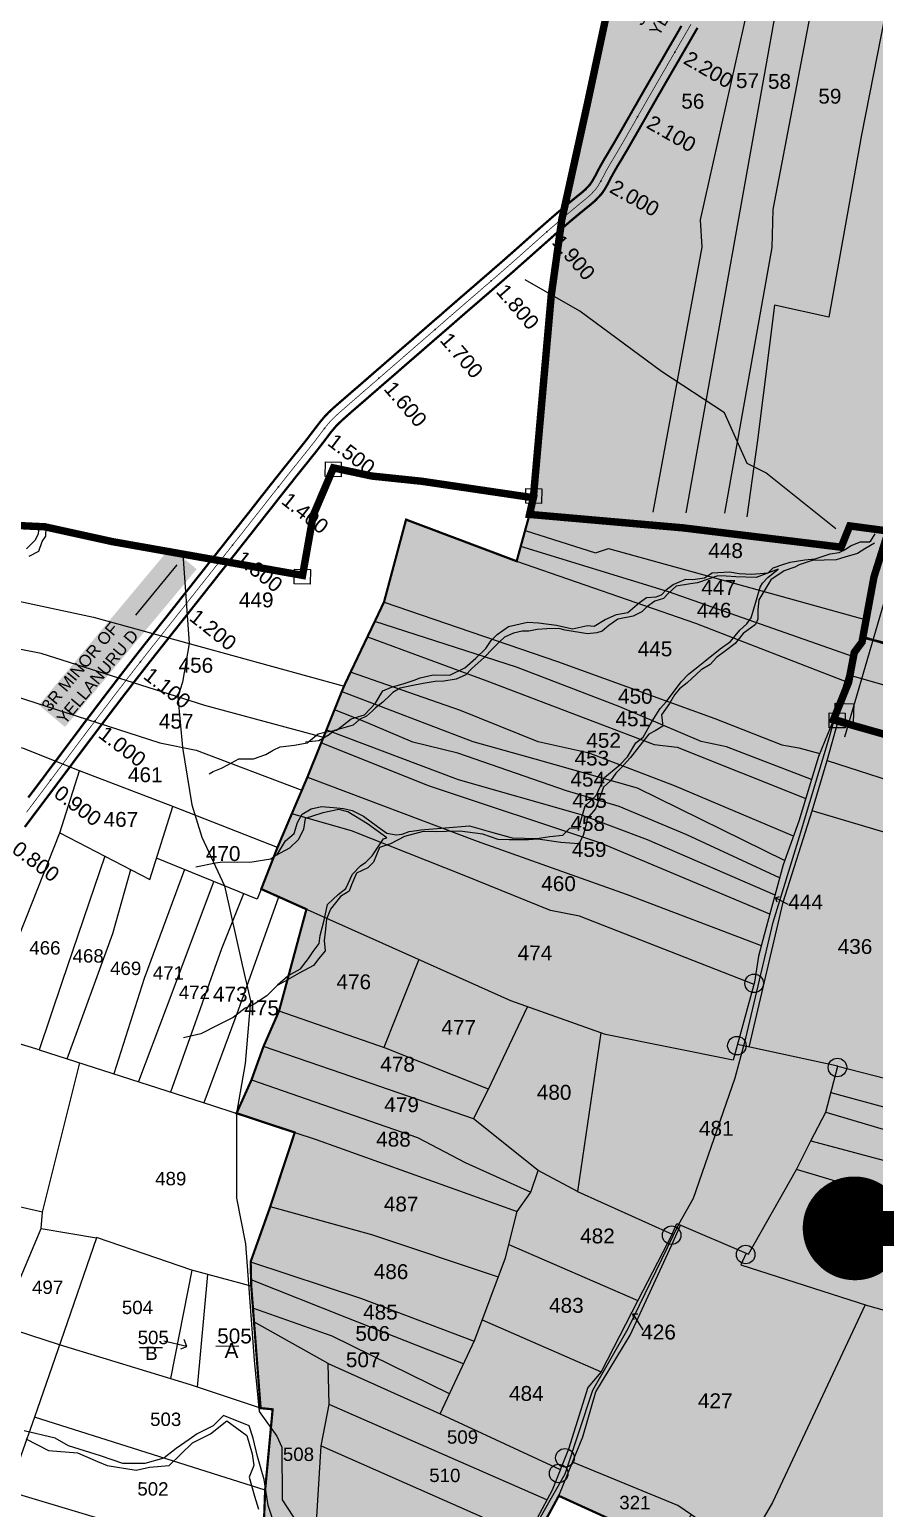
# Model space of a CAD drawing. Header units: inches. Extents: x 177544 to 239871, y 1610424 to 1630335.
# Drawn here: x 188777 to 189915, y 1622571 to 1624561 of the extents above; entities that cross this region are included whole.
import ezdxf
from ezdxf.enums import TextEntityAlignment as Align

# ---------------------------------------------------------------- set-up
doc = ezdxf.new("R2010")
doc.units = ezdxf.units.IN
doc.header["$MEASUREMENT"] = 0
doc.linetypes.add('DASHED2', pattern=[0.375, 0.25, -0.125])
doc.linetypes.add('HIDDEN2', pattern=[0.1875, 0.125, -0.0625])
for name, color, linetype in [('BOUNDRY STONES', 240, 'Continuous'), ('CANAL1', 7, 'Continuous'), ('CSMark', 72, 'Continuous'), ('PAPER SIZE', 5, 'Continuous'), ('PLOT', 7, 'Continuous'), ('PLOT NO', 7, 'Continuous'), ('PLOTS NO', 7, 'Continuous'), ('ROAD', 1, 'Continuous'), ('ROADS', 1, 'Continuous'), ('STREAMS', 4, 'Continuous'), ('STRUCTURE', 5, 'Continuous'), ('text2', 7, 'Continuous'), ('VILLAGE BOUNDARY STONES', 1, 'Continuous'), ('VILLAGE BOUNDRY', 5, 'Continuous'), ('wua1', 3, 'Continuous')]:
    doc.layers.add(name, color=color, linetype=linetype)
doc.styles.add('FONT1', font='Arial')
doc.styles.get("Standard").update_dxf_attribs({"font": 'arial.ttf'})
doc.dimstyles.get("Standard").update_dxf_attribs({"dimtxt": 0.18, "dimasz": 0.18, "dimexe": 0.18, "dimexo": 0.0625, "dimgap": 0.09, "dimtad": 0, "dimtih": 1, "dimtoh": 1, "dimdec": 4, "dimzin": 0, "dimdsep": 46, "dimtxsty": 'Standard', "dimcen": 0.09, "dimadec": 0, "dimazin": 0, "dimtfac": 1, "dimtdec": 4, "dimtofl": 0, "dimtmove": 0, "dimatfit": 3, "dimfxl": 1, "dimtolj": 1, "dimtzin": 0, "dimarcsym": 0})

msp = doc.modelspace()

# ---------------------------------------------------------------- hatches: boundary and pattern name
at = {"layer": 'PLOTS NO', "true_color": 0x58ba48}
h = msp.add_hatch(dxfattribs=at)
h.set_pattern_fill('ANSI31', color=85)
h.set_pattern_definition([(45, (0, 0), (-0.088388347648, 0.088388347648), [])])
h.paths.add_polyline_path([(190391.4, 1623454), (190337.9, 1623491.8), (190183.3, 1623550.9), (190113.2, 1623567.6), (189984.5, 1623598.6), (189860.6, 1623634.8), (189876.8, 1623685.7), (189886.8, 1623720), (189897.8, 1623743.4), (189964.3, 1623727.5), (190048, 1623706.2), (190109.4, 1623687.3), (190173.6, 1623669.1), (190229.2, 1623652.4), (190273.3, 1623641.4), (190320.7, 1623628.7), (190350.2, 1623728), (190359.6, 1623762.5), (190366.7, 1623816.3), (190379.6, 1623882.9), (190393.3, 1623942.9), (190405.4, 1624045.5), (190458.9, 1624393.8), (190406.4, 1624405.2), (190360.3, 1624413.9), (190312, 1624421.2), (190246.6, 1624429), (190167.8, 1624441.1), (190105, 1624450.6), (190075.6, 1624452), (190104.7, 1624608.8), (190129.4, 1624734.6), (190130.5, 1624800.4), (190147.7, 1624884.2), (190167.1, 1625001.4), (190172.8, 1625048.9), (190190.5, 1625155.6), (190047.7, 1625174.5), (190038.6, 1625299.9), (190038.6, 1625335.5), (190032.3, 1625346.7), (190040.2, 1625414.3), (190042.1, 1625541.5), (190328, 1625509), (190333.4, 1625532.5), (190350.6, 1625665.3), (190372.4, 1625755.5), (190409.8, 1625873.9), (190327.8, 1625890.3), (190332.6, 1625932.1), (190295.2, 1626035), (190248.7, 1626101.9), (190316, 1626096.2), (190674.6, 1626069.1), (190700.2, 1626182.1), (190721.2, 1626163.4), (190736.9, 1626099.4), (190731.9, 1626041.9), (190732.5, 1625945.9), (190770.1, 1625910.2), (190796.2, 1625861.8), (190804, 1625810), (190833.1, 1625785), (190831.7, 1625745.6), (190822.9, 1625691.1), (190819.4, 1625672.2), (190882.5, 1625633.9), (190930.2, 1625605.9), (190974.5, 1625546.9), (191012.4, 1625509), (191031.9, 1625458.7), (191033.9, 1625422.1), (191065.8, 1625362.3), (191322.2, 1625324.9), (191295.6, 1625181.8), (191278.4, 1625096.7), (191230.5, 1624728.3), (191213.6, 1624636.2), (191198.1, 1624561.9), (191186.3, 1624500.5), (191165.2, 1624347.6), (191144, 1624112.9), (191141.8, 1624030.8), (191143.4, 1623937.7), (191023, 1623963), (190906, 1624007.2), (190875.2, 1624018.8), (190869.3, 1624102.9), (190882.5, 1624163.2), (190894.2, 1624381.3), (190906.3, 1624460.1), (191016.6, 1624450.9), (191024.7, 1624512.6), (191028.5, 1624530.8), (191033, 1624569.6), (191038.2, 1624591.2), (191039.8, 1624607.8), (191060.2, 1624746.7), (191075.9, 1624800.7), (191080.5, 1624821.2), (191096.2, 1624959.4), (191126.3, 1625114.8), (191013.6, 1625125.8), (191018.6, 1625177.4), (190818.8, 1625204.9), (190829.7, 1625281), (190836.2, 1625328.6), (190743.4, 1625339.2), (190734.7, 1625301.7), (190671.3, 1625314.3), (190658, 1625266.8), (190636.8, 1625144.3), (190710.6, 1625141.3), (190698, 1625037.8), (190658.1, 1625042.1), (190647, 1624992.7), (190604.4, 1624993.3), (190603.5, 1624939.9), (190602, 1624923.7), (190596, 1624814.2), (190590.7, 1624674.6), (190590.8, 1624598.7), (190581.3, 1624543.9), (190579.7, 1624375), (190572.1, 1624136.7), (190560.2, 1623868.4), (190555.5, 1623791.9), (190550.8, 1623737.7), (190544.4, 1623717.1), (190519.4, 1623658.1), (190437.9, 1623599.6), (190431.1, 1623581), (190427.1, 1623532.3), (190419.1, 1623451)])
at = {"layer": 'PLOTS NO', "true_color": 0xf7abae}
h = msp.add_hatch(dxfattribs=at)
h.set_pattern_fill('ANSI31', color=241)
h.set_pattern_definition([(45, (0, 0), (-0.088388347648, 0.088388347648), [])])
h.paths.add_polyline_path([(190320.7, 1623628.7), (190273.3, 1623641.4), (190229.2, 1623652.4), (190173.6, 1623669.1), (190109.4, 1623687.3), (190048, 1623706.2), (189963.5, 1623724.5), (189899.2, 1623744), (189914, 1623824.8), (189933.5, 1623886.5), (189881.4, 1623893.4), (189869.8, 1623864.8), (189656.7, 1623890.8), (189450.2, 1623908.9), (189455.3, 1623931.3), (189479.3, 1624202.7), (189498.7, 1624324.1), (189568.6, 1624650.9), (189343.4, 1624710.7), (189211, 1624764.5), (189211.5, 1624789.6), (189252.6, 1625028.9), (189281.8, 1625173.8), (189299.7, 1625343.3), (189332.9, 1625365.5), (189340.3, 1625368.6), (189347.6, 1625371.6), (189366.1, 1625383.8), (189403.8, 1625399.9), (189424.9, 1625399.7), (189440.4, 1625399.3), (189483.8, 1625396.2), (189541.9, 1625395.1), (189566.7, 1625396.7), (189583.3, 1625658.3), (189592.3, 1625825.6), (189729.8, 1625816.6), (189928.9, 1625802.9), (190062.4, 1625793.9), (190057.8, 1625772.3), (190056.6, 1625727.4), (190042.1, 1625541.5), (190040.2, 1625414.3), (190032.3, 1625346.7), (190038.6, 1625335.5), (190038.6, 1625299.9), (190047.7, 1625174.5), (190190.5, 1625155.6), (190172.8, 1625048.9), (190167.1, 1625001.4), (190147.7, 1624884.2), (190130.5, 1624800.4), (190129.4, 1624734.6), (190104.7, 1624608.8), (190075.6, 1624452), (190105, 1624450.6), (190167.8, 1624441.1), (190246.6, 1624429), (190306.9, 1624418.4), (190360.3, 1624413.9), (190406.4, 1624405.2), (190458.9, 1624393.8), (190405.4, 1624045.5), (190393.3, 1623942.9), (190379.6, 1623882.9), (190366.7, 1623816.3), (190359.6, 1623762.5), (190350.2, 1623728)])
at = {"layer": 'PLOTS NO', "true_color": 0xc7c8ca}
h = msp.add_hatch(color=9, dxfattribs=at)
h.dxf.hatch_style = 1
h.paths.add_polyline_path([(189091.8, 1622533.1), (189094.1, 1622595.9), (189104.2, 1622704.7), (189088, 1622706.3), (189079.1, 1622822.3), (189077.7, 1622840.8), (189075.4, 1622870.3), (189075.2, 1622878.8), (189074.6, 1622903.3), (189101, 1622977.4), (189134, 1623077.2), (189055.6, 1623103.1), (189075.7, 1623147.9), (189091.9, 1623192.9), (189112.8, 1623240.6), (189124.2, 1623282.8), (189149.7, 1623377.6), (189112.4, 1623394.3), (189088.9, 1623404.8), (189110.7, 1623460.7), (189129.9, 1623505.8), (189143.6, 1623537.9), (189151.1, 1623555.5), (189169.6, 1623601.5), (189172.1, 1623607.6), (189176.7, 1623619), (189187.5, 1623646.1), (189197.4, 1623670.7), (189200.4, 1623678), (189209.1, 1623696.4), (189231.8, 1623744), (189241.8, 1623764.9), (189254.2, 1623791), (189283.9, 1623901.9), (189432.8, 1623845.9), (189444.2, 1623887.3), (189450.2, 1623908.9), (189656.7, 1623890.8), (189869.8, 1623864.8), (189881.4, 1623893.4), (189933.5, 1623886.5), (189914, 1623824.8), (189899.2, 1623744), (189887.5, 1623723.2), (189861.1, 1623636.6), (189964.1, 1623602.8), (190184.3, 1623550.9), (190338.7, 1623492.9), (190391.4, 1623454), (190376.2, 1623355.8), (190363.9, 1623319.6), (190349.9, 1623278.6), (190317.9, 1623184.7), (190302, 1623138.3), (190290.9, 1623089.9), (190289.2, 1623075.2), (190368.9, 1623060), (190343, 1623018.9), (190318.9, 1622973), (190299.3, 1622940.3), (190269.2, 1622890.1), (190247.6, 1622854.5), (190209.1, 1622791.1), (190192.7, 1622764.1), (190101, 1622790.4), (190075.5, 1622796.5), (190066.5, 1622772.9), (190007.4, 1622678.3), (189963, 1622601), (189926.9, 1622545.7), (189860.5, 1622529.7), (189796.9, 1622531.5), (189739.4, 1622513.9), (189853, 1622448.4), (189968.9, 1622388.8), (189957.6, 1622357.9), (189958.6, 1622339.5), (189778.2, 1622374.4), (189597.3, 1622404.8), (189573.1, 1622360.7), (189561.2, 1622337.7), (189541.1, 1622343), (189632.8, 1622523.1), (189489.6, 1622588.3), (189414.3, 1622449.4), (189398.8, 1622460.9), (189341.7, 1622478.8), (189287.9, 1622491.4), (189267.1, 1622495.4), (189201, 1622508.4), (189188.2, 1622510.9), (189161.1, 1622516.2)])
at = {"layer": 'text2'}
h = msp.add_hatch(dxfattribs=at)
h.set_pattern_fill('ANSI31', color=5)
h.set_pattern_definition([(45, (-975.58053, 10269.60467), (-0.088388347648, 0.088388347648), [])])
edge = h.paths.add_edge_path()
edge.add_arc((189887.9, 1622948.2), 69.1, 0, 360)
h.paths.add_polyline_path([(189809.2, 1622917.2), (189966.5, 1622917.2), (189966.5, 1622979.2), (189809.2, 1622979.2)], flags=9)

# ---------------------------------------------------------------- linework, layer by layer
at = {"layer": 'BOUNDRY STONES'}
for points in [[(189175.2, 1623979.7), (189196.6, 1623979.4), (189196.3, 1623959.5), (189174.9, 1623959.8)], [(189445.3, 1623943.7), (189466.8, 1623943.4), (189466.5, 1623923.6), (189445, 1623923.9)], [(189133.6, 1623835.1), (189155.1, 1623834.8), (189154.8, 1623815), (189133.4, 1623815.3)], [(189853.8, 1623641.7), (189875.3, 1623641.4), (189875, 1623621.5), (189853.6, 1623621.9)]]:
    msp.add_lwpolyline(points, close=True, dxfattribs=at)
for centre in [(189752.6, 1623277.9), (189729.4, 1623194), (189864.8, 1623164.7), (189641.5, 1622939), (189741.2, 1622913), (189497.8, 1622639.4), (189489.4, 1622618.3)]:
    msp.add_circle(centre, 12.5, dxfattribs=at)
at = {"layer": 'CANAL1', "color": 6, "linetype": 'ByBlock', "ltscale": 2, "const_width": 3}
for points in [[(188770.4, 1623488.3), (188775.6, 1623495.1), (188780.7, 1623502), (188785.9, 1623508.9), (188791.1, 1623515.8), (188796.3, 1623522.7), (188801.5, 1623529.6), (188806.7, 1623536.5), (188811.9, 1623543.4), (188817, 1623550.3), (188820.5, 1623555), (188827.4, 1623564.1), (188832.6, 1623571), (188837.7, 1623578), (188842.9, 1623584.9), (188848.1, 1623591.8), (188853.3, 1623598.7), (188858.4, 1623605.5), (188863.6, 1623612.4), (188868.8, 1623619.3), (188874, 1623626.2), (188880.6, 1623634.9), (188884.4, 1623639.9), (188889.6, 1623646.8), (188894.9, 1623653.6), (188900.1, 1623660.5), (188905.3, 1623667.3), (188910.6, 1623674.1), (188915.8, 1623681), (188921.1, 1623687.8), (188926.4, 1623694.6), (188931.7, 1623701.4), (188937, 1623708.2), (188941.5, 1623713.9), (188947.6, 1623721.7), (188953, 1623728.5), (188958.3, 1623735.2), (188963.7, 1623742), (188969, 1623748.8), (188974.4, 1623755.5), (188979.7, 1623762.3), (188985.1, 1623769), (188988, 1623772.7), (188995.8, 1623782.6), (189001.2, 1623789.4), (189006.5, 1623796.1), (189011.9, 1623802.9), (189017.2, 1623809.7), (189022.6, 1623816.4), (189027.9, 1623823.2), (189034.5, 1623831.6), (189038.6, 1623836.7), (189044, 1623843.5), (189049.3, 1623850.3), (189054.7, 1623857), (189060, 1623863.8), (189065.4, 1623870.6), (189070.7, 1623877.3), (189076.1, 1623884.1), (189081, 1623890.4), (189086.8, 1623897.7), (189092.1, 1623904.5), (189097.4, 1623911.3), (189102.8, 1623918), (189108.1, 1623924.8), (189113.4, 1623931.6), (189118.8, 1623938.4), (189124.1, 1623945.1), (189129.5, 1623951.8), (189134.8, 1623958.6), (189140.2, 1623965.3), (189143, 1623968.8), (189151, 1623978.7), (189156.4, 1623985.5), (189161.9, 1623992.3), (189167.2, 1623999.1), (189174.2, 1624008.2), (189177.8, 1624013), (189182.8, 1624019.6), (189189.2, 1624027.2), (189193.5, 1624031.6), (189199.5, 1624037.2), (189206.5, 1624043.4), (189212.3, 1624048.5), (189218.8, 1624054.1), (189225.3, 1624059.7), (189231.9, 1624065.4), (189238.4, 1624071.1), (189244.9, 1624076.7), (189251.4, 1624082.4), (189257.9, 1624088), (189263.1, 1624092.5), (189271, 1624099.3), (189277.5, 1624105), (189284, 1624110.7), (189290.5, 1624116.3), (189297.1, 1624122), (189303.6, 1624127.6), (189310.1, 1624133.3), (189319.8, 1624141.7), (189323.1, 1624144.6), (189329.6, 1624150.2), (189336.2, 1624155.9), (189342.7, 1624161.5), (189349.2, 1624167.2), (189355.7, 1624172.9), (189362.2, 1624178.5), (189368.7, 1624184.2), (189376.4, 1624190.8), (189381.8, 1624195.4), (189388.3, 1624201.1), (189394.9, 1624206.7), (189401.4, 1624212.4), (189407.9, 1624218), (189414.5, 1624223.7), (189421, 1624229.4), (189427.5, 1624235), (189433.1, 1624240), (189440.4, 1624246.5), (189446.9, 1624252.2), (189453.3, 1624257.9), (189459.7, 1624263.6), (189466.1, 1624269.3), (189472.6, 1624275), (189479, 1624280.7), (189485.4, 1624286.4), (189491.9, 1624292), (189498.4, 1624297.6), (189504.9, 1624303.2), (189511.5, 1624308.7), (189518.1, 1624314.2), (189527.2, 1624321.6), (189531.7, 1624325.2), (189538.8, 1624331.3), (189547, 1624340), (189551.4, 1624346.3), (189556, 1624354.4), (189560.5, 1624363.3), (189564, 1624369.6), (189568.2, 1624376.9), (189572.8, 1624384.5), (189577.1, 1624391.7), (189581.5, 1624399.1), (189585.8, 1624406.6), (189590.1, 1624414.1), (189594.5, 1624421.6), (189598.7, 1624429.1), (189603, 1624436.6), (189607.3, 1624444.1), (189610.4, 1624449.6), (189615.9, 1624459.1), (189620.2, 1624466.6), (189624.5, 1624474.1), (189628.8, 1624481.5), (189633.1, 1624489), (189637.4, 1624496.4), (189641.7, 1624503.9), (189646.1, 1624511.4), (189650.4, 1624518.8), (189654.7, 1624526.3), (189660.4, 1624536.1), (189663.4, 1624541.2), (189667.7, 1624548.7), (189672, 1624556.1), (189676.4, 1624563.6)], [(188775.1, 1623527.9), (188780.3, 1623534.7), (188785.5, 1623541.6), (188790.7, 1623548.5), (188795.9, 1623555.4), (188801, 1623562.3), (188804.5, 1623567), (188811.4, 1623576.1), (188816.6, 1623583), (188821.7, 1623589.9), (188826.9, 1623596.8), (188832.1, 1623603.8), (188837.3, 1623610.7), (188842.5, 1623617.6), (188847.6, 1623624.5), (188852.8, 1623631.4), (188858.1, 1623638.3), (188864.6, 1623646.9), (188868.5, 1623652), (188873.7, 1623658.9), (188879, 1623665.8), (188884.2, 1623672.6), (188889.5, 1623679.5), (188894.7, 1623686.3), (188900, 1623693.2), (188905.3, 1623700), (188910.6, 1623706.9), (188915.9, 1623713.7), (188921.2, 1623720.5), (188925.8, 1623726.3), (188931.9, 1623734.1), (188937.3, 1623740.9), (188942.6, 1623747.6), (188948, 1623754.4), (188953.3, 1623761.2), (188958.7, 1623767.9), (188964.1, 1623774.7), (188969.4, 1623781.5), (188972.3, 1623785.1), (188980.1, 1623795), (188985.5, 1623801.8), (188990.8, 1623808.5), (188996.2, 1623815.3), (189001.5, 1623822.1), (189006.9, 1623828.8), (189012.2, 1623835.6), (189018.8, 1623844), (189022.9, 1623849.1), (189028.3, 1623855.9), (189033.6, 1623862.7), (189039, 1623869.4), (189044.3, 1623876.2), (189049.7, 1623883), (189055, 1623889.7), (189060.4, 1623896.5), (189065.3, 1623902.8), (189071.1, 1623910), (189076.4, 1623916.8), (189081.7, 1623923.6), (189087, 1623930.4), (189092.4, 1623937.2), (189097.7, 1623944), (189103.1, 1623950.8), (189108.4, 1623957.5), (189113.8, 1623964.3), (189119.2, 1623971.1), (189124.6, 1623977.8), (189127.4, 1623981.3), (189135.4, 1623991.3), (189140.8, 1623998), (189146.2, 1624004.7), (189151.4, 1624011.4), (189158.2, 1624020.3), (189161.8, 1624025), (189167.2, 1624032.1), (189174.3, 1624040.6), (189179.4, 1624045.9), (189186, 1624052.1), (189193.3, 1624058.5), (189199.2, 1624063.6), (189205.7, 1624069.2), (189212.2, 1624074.9), (189218.8, 1624080.5), (189225.3, 1624086.2), (189231.8, 1624091.8), (189238.3, 1624097.5), (189244.8, 1624103.1), (189250, 1624107.6), (189257.9, 1624114.5), (189264.4, 1624120.1), (189270.9, 1624125.8), (189277.4, 1624131.4), (189284, 1624137.1), (189290.5, 1624142.7), (189297, 1624148.4), (189306.7, 1624156.8), (189310, 1624159.7), (189316.5, 1624165.3), (189323, 1624171), (189329.6, 1624176.6), (189336.1, 1624182.3), (189342.6, 1624188), (189349.1, 1624193.6), (189355.6, 1624199.3), (189363.3, 1624205.9), (189368.7, 1624210.6), (189375.3, 1624216.2), (189381.8, 1624221.9), (189388.3, 1624227.5), (189394.8, 1624233.1), (189401.3, 1624238.8), (189407.8, 1624244.4), (189414.3, 1624250.1), (189419.9, 1624255), (189427.2, 1624261.4), (189433.6, 1624267.1), (189440, 1624272.8), (189446.4, 1624278.5), (189452.9, 1624284.3), (189459.3, 1624290), (189465.8, 1624295.7), (189472.3, 1624301.4), (189478.8, 1624307.1), (189485.4, 1624312.8), (189492, 1624318.4), (189498.7, 1624324.1), (189505.4, 1624329.7), (189514.6, 1624337.2), (189518.9, 1624340.6), (189525, 1624345.8), (189531.4, 1624352.6), (189534.4, 1624357), (189538.4, 1624363.9), (189542.9, 1624372.7), (189546.6, 1624379.4), (189551, 1624387.1), (189555.6, 1624394.7), (189559.8, 1624401.8), (189564.2, 1624409.2), (189568.5, 1624416.7), (189572.8, 1624424.1), (189577.1, 1624431.6), (189581.4, 1624439.1), (189585.7, 1624446.6), (189589.9, 1624454.1), (189593.1, 1624459.5), (189598.5, 1624469.1), (189602.8, 1624476.6), (189607.1, 1624484), (189611.4, 1624491.5), (189615.8, 1624499), (189620.1, 1624506.5), (189624.4, 1624513.9), (189628.8, 1624521.4), (189633.1, 1624528.9), (189637.4, 1624536.3), (189643.1, 1624546.1), (189646.1, 1624551.2), (189650.4, 1624558.7), (189654.7, 1624566.2)]]:
    msp.add_lwpolyline(points, dxfattribs=at)
at = {"layer": 'CANAL1', "color": 1, "linetype": 'HIDDEN2', "ltscale": 2, "const_width": 1}
msp.add_lwpolyline([(188772.8, 1623508.1), (188777.9, 1623514.9), (188783.1, 1623521.8), (188788.3, 1623528.7), (188793.5, 1623535.6), (188798.7, 1623542.5), (188803.9, 1623549.4), (188809, 1623556.3), (188812.5, 1623561), (188819.4, 1623570.1), (188824.6, 1623577), (188829.7, 1623583.9), (188834.9, 1623590.9), (188840.1, 1623597.8), (188845.3, 1623604.7), (188850.5, 1623611.6), (188855.6, 1623618.4), (188860.8, 1623625.3), (188866, 1623632.2), (188872.6, 1623640.9), (188876.5, 1623646), (188881.7, 1623652.8), (188886.9, 1623659.7), (188892.2, 1623666.6), (188897.4, 1623673.4), (188902.7, 1623680.2), (188907.9, 1623687.1), (188913.2, 1623693.9), (188918.5, 1623700.7), (188923.8, 1623707.5), (188929.1, 1623714.3), (188933.6, 1623720.1), (188939.8, 1623727.9), (188945.1, 1623734.7), (188950.5, 1623741.4), (188955.8, 1623748.2), (188961.2, 1623755), (188966.5, 1623761.7), (188971.9, 1623768.5), (188977.2, 1623775.3), (188980.2, 1623778.9), (188988, 1623788.8), (188993.3, 1623795.6), (188998.7, 1623802.3), (189004, 1623809.1), (189009.4, 1623815.9), (189014.7, 1623822.6), (189020.1, 1623829.4), (189026.7, 1623837.8), (189030.8, 1623842.9), (189036.1, 1623849.7), (189041.5, 1623856.5), (189046.8, 1623863.2), (189052.2, 1623870), (189057.5, 1623876.8), (189062.9, 1623883.5), (189068.2, 1623890.3), (189073.2, 1623896.6), (189078.9, 1623903.9), (189084.2, 1623910.6), (189089.6, 1623917.4), (189094.9, 1623924.2), (189100.2, 1623931), (189105.6, 1623937.8), (189110.9, 1623944.6), (189116.3, 1623951.3), (189121.6, 1623958.1), (189127, 1623964.8), (189132.4, 1623971.6), (189135.2, 1623975), (189143.2, 1623985), (189148.6, 1623991.7), (189154, 1623998.5), (189159.3, 1624005.2), (189166.2, 1624014.2), (189169.8, 1624019), (189175, 1624025.9), (189181.7, 1624033.9), (189186.5, 1624038.8), (189192.8, 1624044.7), (189199.9, 1624050.9), (189205.8, 1624056), (189212.3, 1624061.7), (189218.8, 1624067.3), (189225.3, 1624073), (189231.8, 1624078.6), (189238.4, 1624084.3), (189244.9, 1624089.9), (189251.4, 1624095.6), (189256.6, 1624100.1), (189264.4, 1624106.9), (189271, 1624112.6), (189277.5, 1624118.2), (189284, 1624123.9), (189290.5, 1624129.5), (189297, 1624135.2), (189303.5, 1624140.8), (189313.2, 1624149.2), (189316.6, 1624152.1), (189323.1, 1624157.8), (189329.6, 1624163.4), (189336.1, 1624169.1), (189342.6, 1624174.8), (189349.1, 1624180.4), (189355.7, 1624186.1), (189362.2, 1624191.7), (189369.9, 1624198.4), (189375.2, 1624203), (189381.8, 1624208.6), (189388.3, 1624214.3), (189394.9, 1624219.9), (189401.4, 1624225.6), (189407.9, 1624231.2), (189414.4, 1624236.9), (189420.9, 1624242.6), (189426.5, 1624247.5), (189433.8, 1624253.9), (189440.2, 1624259.6), (189446.7, 1624265.4), (189453.1, 1624271.1), (189459.5, 1624276.8), (189465.9, 1624282.5), (189472.4, 1624288.2), (189478.9, 1624293.9), (189485.4, 1624299.5), (189491.9, 1624305.2), (189498.5, 1624310.8), (189505.1, 1624316.4), (189511.8, 1624321.9), (189520.9, 1624329.4), (189525.3, 1624332.9), (189531.9, 1624338.6), (189539.2, 1624346.3), (189542.9, 1624351.7), (189547.2, 1624359.2), (189551.7, 1624368), (189555.3, 1624374.5), (189559.6, 1624382), (189564.2, 1624389.6), (189568.5, 1624396.8), (189572.8, 1624404.2), (189577.2, 1624411.6), (189581.5, 1624419.1), (189585.8, 1624426.6), (189590.1, 1624434.1), (189594.3, 1624441.6), (189598.6, 1624449.1), (189601.7, 1624454.5), (189607.2, 1624464.1), (189611.5, 1624471.6), (189615.8, 1624479), (189620.1, 1624486.5), (189624.4, 1624494), (189628.8, 1624501.5), (189633.1, 1624508.9), (189637.4, 1624516.4), (189641.7, 1624523.8), (189646.1, 1624531.3), (189651.8, 1624541.1), (189654.7, 1624546.2), (189659.1, 1624553.7), (189663.4, 1624561.2), (189667.7, 1624568.6)], dxfattribs=at)
at = {"layer": 'CSMark'}
for p in [(189645.7, 1624530.7), (189645.7, 1624530.7), (189595.7, 1624444), (189595.7, 1624444), (189546.1, 1624357.3), (189546.1, 1624357.3), (189473.5, 1624289.2), (189398.5, 1624223.1), (189322.9, 1624157.6), (189247.4, 1624092.1), (189173.9, 1624024.5), (189112, 1623945.9), (189050.1, 1623867.4), (188988.1, 1623789), (188926.1, 1623710.5), (188865.2, 1623631.2), (188805.2, 1623551.2)]:
    msp.add_point(p, dxfattribs=at)
at = {"layer": 'PLOT'}
for points in [[(189809.6, 1624997.6), (189779.1, 1624748), (189679.8, 1624305.2), (189682, 1624268.3), (189616.1, 1623912)], [(189661.3, 1623910.8), (189818.7, 1624791.6), (189837.6, 1624903.2), (189850.3, 1624994.5)], [(189894.1, 1624994.3), (189877.1, 1624837.6), (189777.7, 1624319.1), (189776.3, 1624268.1), (189712.5, 1623910.4)], [(189966.4, 1624771.2), (189897.1, 1624419.7), (189853.1, 1624174.2), (189780.2, 1624190.3), (189757.1, 1624008.9), (189742.9, 1623905.5)], [(188699.3, 1623805.4), (188862.9, 1623770.6), (189004.6, 1623731.8), (189200.4, 1623678), (189254.2, 1623791), (189283.9, 1623901.9), (189432.8, 1623845.9), (189450.2, 1623908.9)], [(189444.2, 1623887.3), (189539.2, 1623857.1), (189556.6, 1623863), (189782.5, 1623800.5), (189903.4, 1623767.1)], [(189886.3, 1623717.1), (189637.2, 1623804.9), (189438.3, 1623865.8)], [(189432.8, 1623845.9), (189673.8, 1623762.5), (189879.8, 1623682.9)], [(189254.2, 1623791), (189487.7, 1623711), (189699.9, 1623634.3), (189790.1, 1623598.7), (189812.8, 1623594.7), (189841.2, 1623587.1)], [(189830.1, 1623552.1), (189715.6, 1623596.1), (189681.1, 1623603.2), (189571.7, 1623649.9), (189432.5, 1623703.5), (189241.8, 1623764.9)], [(189172.5, 1623608.6), (189013, 1623651.7), (188792.7, 1623721.8), (188680.2, 1623743.9)], [(189231.8, 1623744), (189392.6, 1623685), (189618, 1623599.3), (189648.9, 1623595.9), (189822.3, 1623526.5)], [(189894.4, 1623745.2), (189970.2, 1623725.9), (190048, 1623706.2), (190109.4, 1623687.3), (190173.6, 1623669.1), (190228, 1623652.6), (190277.1, 1623640.5), (190320.7, 1623628.7)], [(189805.7, 1623475.8), (189645.3, 1623543.6), (189530.3, 1623587.5), (189461.9, 1623603), (189357.2, 1623644.9), (189209.1, 1623696.4)], [(188664.9, 1623693.8), (188797.9, 1623651.2), (188952.5, 1623601.7), (189001.4, 1623591.5), (189143.6, 1623537.9)], [(189859.4, 1623632.4), (189839.5, 1623583.1), (189813, 1623495.9), (189791.6, 1623437.3), (189766, 1623343), (189758.3, 1623314.5), (189753.3, 1623279.6), (189724.3, 1623174.4), (189552.6, 1623209.2), (189424.9, 1623254.3), (189252.8, 1623331.4), (189088.9, 1623404.8), (189110.7, 1623460.7), (189134.1, 1623515.8), (189153, 1623560.1), (189200.4, 1623678)], [(190427.1, 1623532.3), (190332.9, 1623563.3), (189885, 1623691.4)], [(189197.4, 1623670.7), (189373.8, 1623603.1), (189457.2, 1623579.8), (189595.3, 1623541.1), (189793.8, 1623443.4)], [(189786.9, 1623420), (189662, 1623477.7), (189570.7, 1623515.8), (189500.1, 1623536.8), (189353.4, 1623587.5), (189292.8, 1623602.3), (189227.3, 1623630.2), (189187.5, 1623646.1)], [(189110.7, 1623460.7), (188970, 1623516), (188844.3, 1623564), (188768.9, 1623593.8), (188738.6, 1623601.3), (188694.3, 1623618.7), (188646.5, 1623634.2)], [(189176.7, 1623619), (189354, 1623552.2), (189517.9, 1623505.5), (189608.6, 1623471.4), (189780.7, 1623396.9)], [(189865.5, 1623166.4), (189945.5, 1623145.8), (189971.7, 1623229.6), (190019.9, 1623369.3), (190046.5, 1623446.1), (189830.7, 1623509.9), (189850.8, 1623577.7), (189865.8, 1623630.6)], [(189773.6, 1623370.9), (189546.4, 1623466.6), (189314, 1623543.5), (189169.6, 1623601.5)], [(189850.8, 1623577.7), (190090.4, 1623500.8), (190300.5, 1623437.3), (190314.2, 1623507.3)], [(188706.6, 1623181), (188711, 1623212.1), (188772.7, 1623367), (188817.8, 1623480.4), (188844.3, 1623564)], [(189151.1, 1623555.5), (189379.8, 1623469.1), (189580.5, 1623398), (189762.2, 1623328.7)], [(188817.8, 1623480.4), (188939, 1623417.8), (188970, 1623516)], [(189752.5, 1623276.5), (189517.3, 1623368.5), (189478.6, 1623375.7), (189362.2, 1623423.1), (189210.6, 1623483.3), (189129.9, 1623505.8)], [(189746, 1623192.2), (189791.8, 1623387.3), (189830.7, 1623509.9)], [(188878.4, 1623449.1), (188820.4, 1623279), (188789.6, 1623188.5), (188711, 1623212.1)], [(189088.9, 1623404.8), (189083.6, 1623391.3), (188948, 1623446.4)], [(188827.7, 1623176.3), (188888.8, 1623344.8), (188913.4, 1623431)], [(188985.6, 1623431.2), (188931.2, 1623284.5), (188890.2, 1623156.3)], [(189024.9, 1623415.2), (188960.7, 1623244.7), (188923.4, 1623145.7)], [(188967.2, 1623131.7), (189035.6, 1623324.7), (189065.6, 1623398.6)], [(188789.6, 1623188.5), (189023.4, 1623113.7), (189162.7, 1623067.7), (189433.3, 1622970.8), (189452.1, 1622997), (189461.7, 1623025.9), (189374.8, 1623095.6), (189197.8, 1623156.5), (189091.9, 1623192.9), (189112.8, 1623240.6), (189149.7, 1623377.6)], [(189011.8, 1623117.4), (189058.2, 1623242.2), (189112.4, 1623394.3)], [(189300.9, 1623309.9), (189253.9, 1623191.7)], [(189374.8, 1623095.6), (189395.1, 1623135.5), (189256.4, 1623190.8), (189112.8, 1623240.6)], [(189395.1, 1623135.5), (189447.6, 1623246.3)], [(189546.4, 1623211.4), (189514.6, 1622997.8), (189461.7, 1623025.9)], [(189091.9, 1623192.9), (189075.7, 1623147.9), (189055.6, 1623103.1)], [(189514.6, 1622997.8), (189642.3, 1622940.6), (189648.6, 1622954.7), (189744.9, 1622913.4), (189809.6, 1623027.5), (189828.9, 1623065.8), (189849, 1623104.7), (189865.5, 1623166.4), (189730.2, 1623195.6)], [(188794.1, 1622970.2), (188844.4, 1623171)], [(189075.7, 1623147.9), (189299.3, 1623070.5), (189363.4, 1623037), (189452.1, 1622997)], [(189856, 1623130.9), (189936.9, 1623108.9), (189940.7, 1623123.1), (190064.7, 1623093.1), (190343, 1623018.9), (190368.9, 1623060), (190289.2, 1623075.2), (190290.9, 1623089.9)], [(189849, 1623104.7), (189979.5, 1623065.8), (190060.1, 1623052.6), (190318.9, 1622973), (190677.8, 1622868.8), (190708.6, 1622967.9), (190597.4, 1623001.5), (190368.9, 1623060)], [(189075.4, 1622870.3), (189074.6, 1622903.3), (189103, 1622983.1), (189134, 1623077.2)], [(189828.9, 1623065.8), (190299.3, 1622940.3)], [(190646.5, 1622776.2), (190415, 1622851), (190269.2, 1622890.1), (189809.6, 1623027.5)], [(188607.2, 1622626.3), (188660.7, 1622583.5), (188736.8, 1622816.4), (188792.4, 1622947.8), (188794.1, 1622970.2), (188739.2, 1622982.7)], [(189101, 1622977.4), (189237.2, 1622940.1), (189408.1, 1622882.8)], [(189329.6, 1622698.4), (189346.3, 1622734), (189376.3, 1622798.1), (189417.8, 1622908.6), (189433.3, 1622970.8)], [(188792.4, 1622947.8), (188867, 1622935.3), (188819.2, 1622796.3), (188783.4, 1622694.2), (188746.8, 1622589.9), (188716.9, 1622492.7), (188690.9, 1622554.8), (188660.7, 1622583.5)], [(189642.3, 1622940.6), (189596.2, 1622851.2), (189546.7, 1622755.1), (189528.6, 1622733.9), (189502.6, 1622651.3), (189480.6, 1622596), (189447.1, 1622532.9), (189412.4, 1622478.1)], [(189739.4, 1622513.9), (189678, 1622556.2), (189650, 1622575.5), (189507.9, 1622633.8), (189521.8, 1622667.6), (189539.6, 1622728.1), (189585.7, 1622804.6), (189642, 1622925.9), (189653.5, 1622952.6)], [(189088, 1622706.3), (189075.4, 1622870.3), (188995.4, 1622892), (188867.2, 1622936.1)], [(189422.3, 1622926.7), (189596.2, 1622851.2)], [(189074.6, 1622903.3), (189223.7, 1622853.8), (189375.7, 1622796.6)], [(189741.9, 1622914.7), (189734.9, 1622899), (189905.4, 1622844.3), (190192.7, 1622764.1), (190382.6, 1622695.5), (190586.6, 1622625.1), (190608.1, 1622672), (190637.4, 1622749.4), (190677.8, 1622868.8)], [(188995.4, 1622892), (188966.8, 1622746)], [(189002.9, 1622734.7), (189017.1, 1622886.2)], [(189361.3, 1622766.1), (189204.2, 1622828), (189075.2, 1622878.8)], [(189342.4, 1622725.7), (189184.6, 1622803.1), (189077.7, 1622840.8)], [(189902.1, 1622845.4), (189777.2, 1622579.2), (189739.4, 1622513.9), (189817.7, 1622469.6)], [(189161.1, 1622516.2), (189169.5, 1622655.4), (189180.5, 1622711.2), (189179.1, 1622766.3), (189079.1, 1622822.3)], [(189386.4, 1622825), (189546.7, 1622755.1)], [(189094.1, 1622595.9), (189104.2, 1622704.7), (189088, 1622706.3), (188993.8, 1622737.8), (188817.4, 1622791.4), (188737.2, 1622817.6)], [(188925, 1622787.8), (188955.8, 1622788)], [(189027.9, 1622789.8), (189058.7, 1622790.1)], [(189179.1, 1622766.3), (189329.6, 1622698.4), (189491.6, 1622623.6)], [(189473.6, 1622582.7), (189180.5, 1622711.2)], [(189090.3, 1622492.4), (189094.1, 1622595.9), (188783.4, 1622694.2)], [(189169.5, 1622655.4), (189447.1, 1622532.9)], [(189424.1, 1622473.7), (189489.6, 1622588.3), (189507.9, 1622633.8)], [(188748.5, 1622594.7), (188994.1, 1622521.2), (189090.3, 1622492.4), (189113.8, 1622485.4)], [(189489.6, 1622588.3), (189597.7, 1622539.1), (189632.8, 1622523.1), (189668.4, 1622562.8)]]:
    msp.add_lwpolyline(points, dxfattribs=at)
at = {"layer": 'PLOT NO'}
for points in [[(189783.5, 1623387.2), (189781.4, 1623392.9), (189786.8, 1623394.9)], [(189781.4, 1623392.9), (189798.1, 1623384.6)], [(189591.1, 1622825.4), (189589.3, 1622833.2), (189596.2, 1622833)], [(189589.3, 1622833.2), (189602.6, 1622811.7)], [(188988.7, 1622789.4), (188957.6, 1622796.3)], [(188980.8, 1622786.1), (188988.7, 1622789.4), (188984.9, 1622798.5)]]:
    msp.add_lwpolyline(points, dxfattribs=at)
at = {"layer": 'ROAD'}
for points in [[(189874.9, 1623609.8), (189930.5, 1623799.8), (189955, 1623857.5), (190005.7, 1623935.1), (190037.1, 1624151.9), (190064.7, 1624299), (190069.9, 1624369.8), (190126.2, 1624634.2), (190128.8, 1624853.3), (190159.2, 1625008.9), (190193.5, 1625040.1), (190225.1, 1625167.1), (190242.9, 1625293.5), (190295.4, 1625462.8), (190327.5, 1625558.3), (190354, 1625592.4), (190375.8, 1625673.7), (190439.3, 1625787.2), (190506.3, 1625915.2), (190560.6, 1625981.5), (190577.2, 1626086.6), (190629.7, 1626211.1), (190644.9, 1626261.5)], [(189862.8, 1623889.6), (189768.6, 1623964.7), (189743.3, 1623977.5), (189712.6, 1624045.4), (189628.1, 1624101.1), (189517.8, 1624182.6), (189444.5, 1624224.7)]]:
    msp.add_lwpolyline(points, dxfattribs=at)
at = {"layer": 'ROADS'}
for points in [[(188983.2, 1623855.4), (188992, 1623735.2), (188982.7, 1623683.1), (188976.4, 1623663.3), (188982.8, 1623595.4), (188995.4, 1623518.1), (189008.9, 1623474.6), (189039.6, 1623409.2), (189063.3, 1623303), (189074.2, 1623254.4), (189067.1, 1623170.1), (189055.6, 1623103.1), (189055.6, 1622988.9), (189067.5, 1622927.5), (189079.3, 1622770.8), (189086.1, 1622701.6), (189110, 1622668.6), (189116.4, 1622653.8), (189116.9, 1622582.9), (189145.8, 1622539), (189161.3, 1622508.1), (189315.9, 1622483.6)], [(189651.1, 1622953.7), (189670.9, 1622988.9), (189726.9, 1623150.8), (189741.3, 1623203.9), (189778.2, 1623360), (189813.8, 1623475.3), (189854.2, 1623609.8), (189860.5, 1623632.1)], [(189417, 1622475.3), (189498, 1622617.8), (189535.2, 1622730.3), (189582.9, 1622813.5), (189651.1, 1622953.7)]]:
    msp.add_lwpolyline(points, dxfattribs=at)
at = {"layer": 'STREAMS'}
for points in [[(188788.6, 1623892.7), (188789.2, 1623888.6), (188787.8, 1623881.4), (188783.8, 1623873.8), (188772.8, 1623862.6)], [(188776.2, 1623852.9), (188789.4, 1623859.5), (188793.9, 1623872.3), (188798.8, 1623879.5), (188799.4, 1623891.2)], [(189018.8, 1623559.9), (189024.1, 1623562.8), (189035.3, 1623567.5), (189043.9, 1623571.8), (189058.5, 1623580.1), (189078.5, 1623579.9), (189094.9, 1623585.9), (189105, 1623591.7), (189114.3, 1623596), (189133.7, 1623598.4), (189150.8, 1623601.4), (189165.4, 1623613.5), (189176.2, 1623616.3), (189190, 1623618.7), (189197.5, 1623623.8), (189209.9, 1623634), (189227.9, 1623639.4), (189242.6, 1623654.8), (189252.5, 1623671.7), (189264.4, 1623676.4), (189281.2, 1623681.3), (189295, 1623685.9), (189302.8, 1623688.8), (189320.3, 1623693), (189342.7, 1623692.8), (189362.9, 1623702.5), (189377.9, 1623715.6), (189391.1, 1623728.4), (189398.6, 1623739.1), (189406.5, 1623747.1), (189414, 1623752.6), (189421.9, 1623758), (189447.6, 1623763.9), (189462.4, 1623763), (189486.5, 1623759.7), (189508, 1623754.9), (189528.4, 1623759.5), (189537, 1623758.6), (189551.9, 1623767.3), (189567.5, 1623774), (189582.4, 1623776.8), (189598.1, 1623790.3), (189607.5, 1623797.2), (189620.5, 1623798.1), (189628, 1623800.6), (189634.7, 1623807.9), (189643.7, 1623814.5), (189660.5, 1623821.7), (189670.2, 1623821.5), (189685.8, 1623823.5), (189695.9, 1623830.4), (189719.3, 1623831.6), (189732.6, 1623829.2), (189749.7, 1623828.6), (189771.6, 1623830.5), (189778.4, 1623837), (189792.6, 1623842), (189801.2, 1623844.5), (189820.9, 1623847.6), (189835, 1623849.2), (189854.9, 1623855.7), (189867.2, 1623857.8), (189874.3, 1623861.4), (189883.3, 1623867.2), (189896, 1623871.8), (189908.2, 1623872), (189909.7, 1623873.5), (189915.8, 1623882.7)], [(189914.9, 1623870.1), (189901.8, 1623862.5), (189891.7, 1623856.3), (189874.9, 1623851.4), (189863.3, 1623847.8), (189830.7, 1623846.8), (189813.1, 1623841.1), (189807.5, 1623837.9), (189793, 1623832.9), (189775, 1623820.9), (189769.7, 1623812.1), (189759, 1623793.8), (189757.7, 1623780.1), (189757.5, 1623767.9), (189754.4, 1623760.9), (189737.9, 1623748.6), (189727, 1623735.4), (189713.9, 1623725.2), (189701.9, 1623716.5), (189693.6, 1623706.9), (189681.2, 1623699.7), (189662.3, 1623682.4), (189652.1, 1623674), (189645.3, 1623665.9), (189638.5, 1623654.5), (189627.9, 1623639.1), (189629.5, 1623623.9), (189619.4, 1623617.7), (189610.8, 1623613), (189597.5, 1623596), (189586.2, 1623581.7), (189573, 1623567.4), (189566.6, 1623560.8), (189559, 1623550.2), (189549.6, 1623541.8), (189548.1, 1623537), (189539.1, 1623512.5), (189527.8, 1623499.7), (189526.6, 1623492.3), (189522.3, 1623476.8), (189516.6, 1623465.4), (189492.1, 1623467.6), (189461.4, 1623471.7), (189448.7, 1623470.8), (189422.8, 1623470.8), (189407.9, 1623471.4), (189387.2, 1623478.7), (189356.1, 1623482.5), (189337.9, 1623482), (189323.8, 1623481.8), (189306.7, 1623482), (189281.8, 1623475.7), (189263, 1623465.8), (189248.1, 1623460.5), (189240, 1623441), (189232.5, 1623433.3), (189217.2, 1623426.1), (189210.3, 1623410.6), (189207.2, 1623401.8), (189195.6, 1623394.9), (189182.2, 1623377.6), (189176.9, 1623364.3), (189174.8, 1623346.9), (189173.5, 1623335.4), (189174.8, 1623321.6), (189166.5, 1623311.3), (189159.3, 1623301.8), (189139.8, 1623291.7), (189121.1, 1623281), (189110.2, 1623274.9), (189096.3, 1623261), (189079.4, 1623249.8), (189067.1, 1623244.4), (189051, 1623232), (189031.2, 1623222.1), (189007.6, 1623209.8), (188984.2, 1623204.6)], [(189109.7, 1623450.2), (189121.5, 1623469.6), (189133.2, 1623479.5), (189137.8, 1623494.2), (189143.9, 1623505.6), (189155.9, 1623512.9), (189170, 1623516), (189186, 1623514.7), (189199.7, 1623513), (189211.5, 1623510.3), (189226.6, 1623503), (189245.4, 1623489), (189258.2, 1623479.9), (189270.4, 1623477.9), (189278.6, 1623478.6), (189288, 1623482.1), (189298.4, 1623483.5), (189303.9, 1623484.5), (189369.2, 1623489.7), (189397.6, 1623481.9), (189426.8, 1623473.7), (189460.2, 1623472.9), (189477.3, 1623475.6), (189494.8, 1623477.2), (189504.6, 1623486.7), (189516.5, 1623487.3), (189525.1, 1623516.8), (189540.1, 1623530.7), (189551.2, 1623555), (189572.2, 1623572.4), (189582, 1623582.7), (189593.5, 1623601.7), (189603.3, 1623609.3), (189611.3, 1623623.3), (189617.4, 1623634.3), (189626.1, 1623647.9), (189634.4, 1623657.1), (189654.4, 1623683.5), (189664.2, 1623693.7), (189672.8, 1623700.6), (189686.3, 1623711.2), (189706.7, 1623728.2), (189721, 1623738), (189733.4, 1623753), (189742.8, 1623761.8), (189748.5, 1623769.9), (189755.9, 1623793.9), (189760.6, 1623810.8), (189764, 1623816.4), (189771.2, 1623824), (189785.1, 1623835.2), (189755.2, 1623823.8), (189727.9, 1623825.1), (189714.9, 1623825.8), (189703.7, 1623826.4), (189676.4, 1623816.8), (189666.8, 1623815.7), (189647.6, 1623812.3), (189636.7, 1623802.3), (189630.5, 1623795.6), (189618.8, 1623792), (189607.7, 1623784), (189601.3, 1623777.8), (189589.5, 1623771.9), (189568.9, 1623767.8), (189556.9, 1623759.5), (189548.1, 1623752), (189540.6, 1623749.7), (189528.3, 1623748.4), (189498, 1623753.2), (189489.7, 1623755.2), (189473.5, 1623755), (189460.4, 1623754.2), (189449.2, 1623752), (189440.3, 1623751.7), (189428.4, 1623749.3), (189416.6, 1623743.9), (189409.5, 1623737.4), (189400.5, 1623727.8), (189389.4, 1623717), (189372, 1623701.2), (189364.4, 1623693.2), (189351.5, 1623687.1), (189334.9, 1623684.7), (189323, 1623684.2), (189306.8, 1623681.2), (189290.8, 1623678.3), (189275.8, 1623675), (189266.1, 1623669.3), (189262.8, 1623666.3), (189252.8, 1623656.4), (189242.9, 1623648.6), (189238.9, 1623644.5), (189230.6, 1623637.2), (189221.4, 1623632.9), (189212.6, 1623625.4), (189187.5, 1623618.3), (189180.2, 1623612.1), (189166.3, 1623604.4), (189148.3, 1623602.4)], [(189110.7, 1623276.1), (189124.6, 1623287.8), (189141.8, 1623297.5), (189152.7, 1623311.5), (189158.8, 1623320.7), (189166.7, 1623331.7), (189168, 1623342.4), (189173.5, 1623363.1), (189178.2, 1623384.1), (189192.5, 1623397.3), (189202.7, 1623405.6), (189211.9, 1623424.7), (189222.4, 1623436), (189229.6, 1623441.1), (189238.2, 1623449.5), (189253.4, 1623472.3), (189258.2, 1623473.7), (189232.1, 1623492.6), (189205.6, 1623508.9), (189193.4, 1623511.7), (189171.8, 1623507.2), (189158.1, 1623502.9), (189148, 1623499.7), (189145.9, 1623485.3), (189139.1, 1623471.3), (189127, 1623459.6), (189108.3, 1623449.9), (189101.9, 1623444.8), (189073.7, 1623440.4), (189036.9, 1623440.9), (189027.3, 1623439.5), (189000.8, 1623434.3)], [(189106.2, 1622550.9), (189098.2, 1622575.5), (189092.9, 1622610.3), (189083.7, 1622641.3), (189078.2, 1622665.9), (189072.7, 1622682.7), (189037.9, 1622696.4), (189024.2, 1622682.4), (189002.8, 1622671.8), (188991.7, 1622664.2), (188974.2, 1622652.2), (188957.9, 1622638.9), (188932, 1622631.6), (188902.4, 1622632), (188872.2, 1622642.1), (188829.2, 1622655.5), (188811.3, 1622666.1), (188769.6, 1622675.7)], [(188771.9, 1622665), (188802.3, 1622649.3), (188841.4, 1622646.3), (188868.2, 1622634.6), (188881.4, 1622629.2), (188920.4, 1622622.6), (188938.2, 1622626.8), (188964.9, 1622628.9), (188996.1, 1622659.4), (189020.5, 1622671.6), (189042.5, 1622689.4), (189069.6, 1622669.3), (189076.5, 1622645), (189079.1, 1622628.9), (189072.5, 1622613.5), (189079.8, 1622588), (189085.2, 1622570.2)]]:
    msp.add_lwpolyline(points, dxfattribs=at)
at = {"layer": 'VILLAGE BOUNDARY STONES'}
msp.add_lwpolyline([(189861.6, 1623654.7), (189886.7, 1623654.1), (189886, 1623629.2), (189860.9, 1623629.9)], close=True, dxfattribs=at)
at = {"layer": 'VILLAGE BOUNDRY', "color": 5, "linetype": 'DASHED2', "ltscale": 50, "const_width": 10}
for points in [[(189455.3, 1623931.3), (189479.3, 1624202.7), (189493.6, 1624305.4), (189528, 1624461.2), (189568.6, 1624650.9)], [(189964.1, 1623602.8), (189859.4, 1623632.4), (189879.8, 1623682.9), (189887.5, 1623723.2), (189897.9, 1623737.2), (189901.1, 1623754.8), (189914, 1623824.8), (189933.5, 1623886.5), (189881.4, 1623893.4), (189869.8, 1623864.8), (189656.7, 1623890.8), (189450.2, 1623908.9), (189455.3, 1623931.3), (189305, 1623953.5), (189237.9, 1623960.5), (189186.1, 1623971.5), (189158.8, 1623907.5), (189144.5, 1623826.9), (188888.2, 1623872.3), (188797.5, 1623892.2), (188734.6, 1623895.2)]]:
    msp.add_lwpolyline(points, dxfattribs=at)
at = {"layer": 'wua1', "const_width": 3}
for points in [[(190320.7, 1623628.7), (190273.3, 1623641.4), (190229.2, 1623652.4), (190173.6, 1623669.1), (190109.4, 1623687.3), (190048, 1623706.2), (189963.5, 1623724.5), (189899.2, 1623744), (189914, 1623824.8), (189933.5, 1623886.5), (189881.4, 1623893.4), (189869.8, 1623864.8), (189656.7, 1623890.8), (189450.2, 1623908.9), (189455.3, 1623931.3), (189479.3, 1624202.7), (189498.7, 1624324.1), (189568.6, 1624650.9)], [(189091.8, 1622533.1), (189094.1, 1622595.9), (189104.2, 1622704.7), (189088, 1622706.3), (189079.1, 1622822.3), (189077.7, 1622840.8), (189075.4, 1622870.3), (189075.2, 1622878.8), (189074.6, 1622903.3), (189101, 1622977.4), (189134, 1623077.2), (189055.6, 1623103.1), (189075.7, 1623147.9), (189091.9, 1623192.9), (189112.8, 1623240.6), (189124.2, 1623282.8), (189149.7, 1623377.6), (189112.4, 1623394.3), (189088.9, 1623404.8), (189110.7, 1623460.7), (189129.9, 1623505.8), (189143.6, 1623537.9), (189151.1, 1623555.5), (189169.6, 1623601.5), (189172.1, 1623607.6), (189176.7, 1623619), (189187.5, 1623646.1), (189197.4, 1623670.7), (189200.4, 1623678), (189209.1, 1623696.4), (189231.8, 1623744), (189241.8, 1623764.9), (189254.2, 1623791), (189283.9, 1623901.9), (189432.8, 1623845.9), (189444.2, 1623887.3), (189450.2, 1623908.9), (189656.7, 1623890.8), (189869.8, 1623864.8), (189881.4, 1623893.4), (189933.5, 1623886.5), (189914, 1623824.8), (189899.2, 1623744), (189887.5, 1623723.2), (189861.1, 1623636.6), (189964.1, 1623602.8)], [(189984.5, 1623598.6), (189860.6, 1623634.8), (189876.8, 1623685.7), (189886.8, 1623720), (189897.8, 1623743.4), (189964.3, 1623727.5)], [(189632.8, 1622523.1), (189489.6, 1622588.3), (189414.3, 1622449.4)]]:
    msp.add_lwpolyline(points, dxfattribs=at)

# ---------------------------------------------------------------- texts
at = {"layer": 'CSMark', "color": 1}
for s, rotation, p in [('2.200', 329.8633, (189661, 1624525.1)), ('2.100', 330.2984, (189611, 1624438.6)), ('2.000', 330.5089, (189561.4, 1624351.8)), ('1.900', 311.2883, (189486.6, 1624281)), ('1.800', 310.8593, (189411.5, 1624214.8)), ('1.700', 310.9782, (189335.9, 1624149.3)), ('1.600', 310.9412, (189260.4, 1624083.8)), ('1.500', 322.6678, (189182.7, 1624011.1)), ('1.400', 321.6431, (189120.7, 1623932.4)), ('1.300', 321.6425, (189058.8, 1623853.9)), ('1.200', 321.6582, (188996.7, 1623775.4)), ('1.100', 322.0118, (188934.8, 1623697)), ('1.000', 322.9395, (188874, 1623617.8)), ('0.900', 323.1145, (188814, 1623537.9)), ('0.800', 323.034, (188757.5, 1623462.9))]:
    msp.add_text(s, height=20, rotation=rotation, dxfattribs=at).set_placement(p, align=Align.MIDDLE_LEFT)
at = {"layer": 'PLOT NO'}
for s, height, p in [('57', 20, (189728.1, 1624482.7)), ('58', 20, (189771.2, 1624481.6)), ('56', 20, (189654.5, 1624454.9)), ('59', 20, (189839, 1624461.7)), ('448', 20, (189690.9, 1623850.3)), ('447', 20, (189681.5, 1623800.7)), ('449', 20, (189058.8, 1623784)), ('446', 20, (189675.4, 1623770.2)), ('445', 20, (189595.8, 1623718.1)), ('456', 20, (188977.5, 1623696)), ('450', 20, (189569.3, 1623654.3)), ('457', 20, (188951, 1623620.7)), ('451', 20, (189565.9, 1623623.9)), ('452', 20, (189526.6, 1623595)), ('453', 20, (189510.8, 1623571.1)), ('461', 20, (188909.3, 1623548.7)), ('454', 20, (189505.2, 1623542.7)), ('455', 20, (189507.8, 1623514.2)), ('467', 20, (188876.5, 1623488.6)), ('458', 20, (189505.2, 1623483.2)), ('470', 20, (189014.2, 1623442.7)), ('459', 20, (189507.1, 1623448.1)), ('460', 20, (189465.9, 1623402.2)), ('444', 20, (189798.6, 1623377.5)), ('436', 20, (189865.1, 1623317.6)), ('466', 18, (188776.5, 1623316.7)), ('468', 18, (188834.8, 1623305.9)), ('474', 20, (189434.1, 1623308.9)), ('469', 18, (188885.3, 1623289.2)), ('471', 18, (188942.8, 1623283)), ('476', 20, (189190.1, 1623270.1)), ('472', 18, (188977.8, 1623256.8)), ('473', 20, (189023.8, 1623253.4)), ('475', 20, (189066.1, 1623235)), ('477', 20, (189331.4, 1623208.8)), ('478', 20, (189249.1, 1623159.2)), ('480', 20, (189459.9, 1623121.4)), ('479', 20, (189254.5, 1623104.7)), ('481', 20, (189678.3, 1623072.9)), ('488', 20, (189243.6, 1623058.3)), ('489', 18, (188946, 1623006.2)), ('487', 20, (189253.9, 1622971.1)), ('482', 20, (189518.3, 1622928.1)), ('486', 20, (189240.3, 1622880.1)), ('497', 18, (188780.2, 1622860)), ('504', 18, (188901.2, 1622832.9)), ('485', 20, (189226, 1622825.6)), ('483', 20, (189476.4, 1622834.7)), ('505', 18, (188922.4, 1622792.5)), ('505', 20, (189029.5, 1622793.5)), ('506', 20, (189215.6, 1622796.9)), ('426', 20, (189600.6, 1622798.8)), ('B', 18, (188932.6, 1622771.2)), ('A', 20, (189039.5, 1622773.8)), ('507', 20, (189202.8, 1622761.5)), ('484', 20, (189422.5, 1622716.2)), ('427', 20, (189676.9, 1622706.3)), ('503', 18, (188939.2, 1622682.4)), ('509', 18, (189338.9, 1622658.5)), ('508', 18, (189118, 1622635.3)), ('510', 18, (189315.1, 1622606.9)), ('502', 18, (188922, 1622588.7)), ('321', 18, (189571, 1622570.3))]:
    msp.add_text(s, height=height, rotation=359.7684, dxfattribs=at).set_placement(p)
at = {"layer": 'PLOTS NO', "color": 1}
msp.add_text('TC6', height=40, dxfattribs=at).set_placement((189887.9, 1622948.2), align=Align.MIDDLE_CENTER)
at = {"layer": 'STRUCTURE', "color": 5, "char_height": 16, "attachment_point": 1, "style": 'FONT1', "bg_fill": 1, "box_fill_scale": 1.1, "bg_fill_color": 7, "bg_fill_true_color": 16777215, "bg_fill_transparency": 0}
for insert, width, rotation in [((189587.6, 1624573.4), 278.994, 59.0998), ((188791.7, 1623652.5), 273.397, 50.1477)]:
    msp.add_mtext('{\\C1;3R MINOR OF YELLANURU D}', dxfattribs=dict(at, insert=insert, width=width, rotation=rotation))

# ---------------------------------------------------------------- leaders
at = {"layer": 'PAPER SIZE', "color": 1}
msp.add_leader([(188975.3, 1623840.9), (188919.5, 1623773.3)], dimstyle='Standard', override={"dimasz": 40, "dimgap": 0.09, "dimtad": 0, "dimtfill": 2, "dimtfillclr": 5}, dxfattribs=at)

doc.saveas('drawing.dxf')
